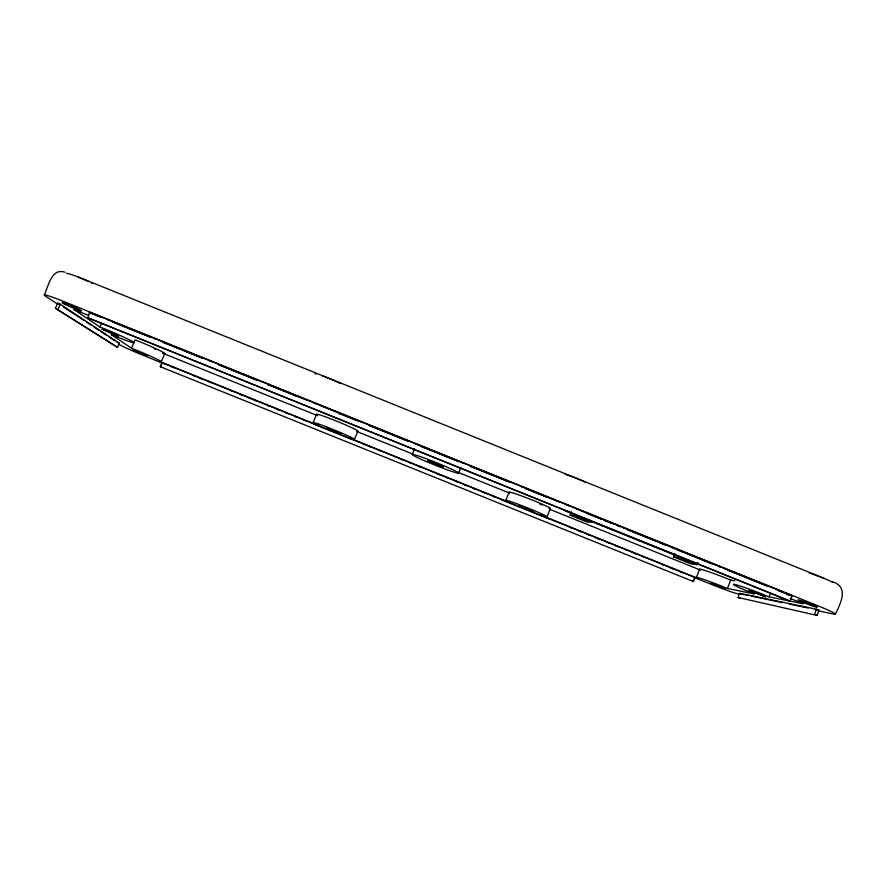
<?xml version="1.0" encoding="UTF-8"?>
<svg xmlns="http://www.w3.org/2000/svg" width="887" height="887" viewBox="0 0 887 887"><rect width="100%" height="100%" fill="white"/><g stroke="black" fill="none" stroke-linecap="round" stroke-linejoin="round"><path stroke-width="1.33" d="M816.472 609.247L814.532 614.381L817.071 615.401L819 610.267L816.472 609.247L739.658 593.27L738.051 597.483L740.124 598.326M835.41 614.07C841.319 601.885 848.981 586.518 831.773 581.562M792.135 595.676L790.095 601.042L87.702 317.723L89.975 312.379L792.135 595.676L778.365 590.332M88.5 315.295A29.936 1.752 23 0 1 73.854 309.485L99.932 327.004A26.045 1.375 22.8 0 1 133.394 341.994A26.045 1.375 22.8 0 1 111.097 334.499L131.542 348.236A23.062 1.098 22.6 0 1 154.959 358.204A23.062 1.098 22.6 0 1 159.704 361.475L159.139 361.297L318.1 425.383L317.302 425.006A22.363 1.12 22.1 0 1 319.342 424.23A22.363 1.12 22.1 0 1 346.784 435.295A22.363 1.12 22.1 0 1 351.363 438.732L350.642 438.5L508.728 502.219L508.04 501.887A22.275 1.12 21.7 0 1 514.715 502.984A22.275 1.12 21.7 0 1 541.957 513.983A22.275 1.12 21.7 0 1 541.868 515.535L541.059 515.258L697.481 578.257A22.807 1.075 21.2 0 1 703.846 579.477A22.807 1.075 21.2 0 1 727.484 588.491L754.416 593.913A25.745 1.342 21.1 0 1 734.458 584.378A25.745 1.342 21.1 0 1 769.096 596.873L770.437 593.336M727.484 588.491L730.7 580.087L734.78 580.808M674.774 553.388L673.444 556.825L690.74 563.799L696.949 564.697L697.847 562.358M695.142 577.548L693.035 581.506L695.142 577.548L161.8 362.55L160.492 366.885L161.767 363.836M696.428 577.404L699.599 569.188M570.086 515.136L573.834 515.037L591.585 522.199L587.471 522.155L570.086 515.136L571.439 511.699M547.091 516.744L550.35 508.462M505.823 500.323L509.094 492.085M458.512 473.137A24.925 1.408 21.9 0 0 425.128 458.313A24.925 1.408 21.9 0 0 422.644 459.943A24.925 1.408 21.9 0 0 458.512 473.137L460.819 467.36M412.3 454.499L414.628 448.733M354.49 439.331L357.838 431.093M313.111 422.644L316.482 414.417M161.334 361.696L164.771 353.503M131.542 348.236L135.068 339.865A23.051 1.253 22.7 0 1 158.451 349.899A23.051 1.253 22.7 0 1 163.13 353.325L162.554 353.159L317.59 415.681M99.932 327.004L101.428 323.489M117.505 347.371L119.279 343.169L60.227 304.208L57.633 303.154L55.449 308.266L117.505 347.371L55.449 308.266M44.383 294.939C48.253 286.601 51.479 267.43 65.039 272.276M58.054 309.308L60.227 304.208M567.769 510.712L565.052 510.857L571.461 513.44M673.444 556.825L679.298 557.579L696.949 564.697M769.096 596.873L803.345 603.77A29.581 1.719 20.8 0 1 790.184 598.381M741.732 594.113L748.517 595.532M751.222 596.097L782.401 602.617M789.186 604.036L808.157 608.005M814.942 609.424L819 610.267M740.656 594.478L737.962 593.913A22.807 1.075 21.2 0 1 711.751 584.533L693.789 577.293M818.69 610.932L833.492 614.059A29.581 1.719 20.8 0 0 817.315 605.533L64.574 301.824A29.936 1.752 23 0 0 45.381 296.103L58.076 304.429M738.051 597.483L817.071 615.401M296.502 396.334L297.588 396.655L268.162 384.781M809.288 573.013L810.552 573.412M544.629 496.421L545.76 496.787L525.326 488.537M322.524 375.933L323.012 376.11A17.108 1.475 22.4 0 1 340.597 383.561M78.012 276.91L824.489 578.468M100.93 317.014L89.975 312.379M107.349 319.597L109.91 320.639M112.483 321.671L150.967 337.204M153.54 338.235L156.101 339.266M162.521 341.861L202.291 357.904M208.7 360.488L211.272 361.53M217.681 364.113L256.177 379.647M267.719 384.304L307.501 400.347M313.909 402.942L316.482 403.973M319.043 405.015L357.539 420.538M360.1 421.58L362.672 422.611M369.081 425.195L408.852 441.249M415.271 443.833L417.832 444.864M420.405 445.906L458.889 461.428M461.462 462.471L464.023 463.502M470.443 466.096L510.213 482.14M520.481 486.276L523.042 487.318M525.614 488.349L560.251 502.33M566.671 504.914L569.232 505.956M575.652 508.539L615.423 524.583M621.842 527.177L624.404 528.208M626.965 529.24L665.461 544.773M668.022 545.804L670.594 546.847M677.003 549.43L716.785 565.485M723.193 568.068L725.766 569.099M728.327 570.141L766.823 585.664M100.53 317.158L89.01 312.501L90.297 313.122M112.039 321.804L150.435 337.293M163.23 342.449L179.861 349.168M182.423 350.199L201.615 357.938M218.257 364.646L256.642 380.135M357.96 421.015L338.79 413.287L340.065 413.907M369.458 425.649L407.787 441.116M420.56 446.272L458.889 461.739M470.387 466.374L508.717 481.841M589.212 514.316L601.996 519.472M604.546 520.503L610.943 523.075M617.33 525.658L619.891 526.69M626.277 529.273L656.957 541.647M659.507 542.678L665.904 545.25M672.291 547.833L674.852 548.865M677.402 549.896L711.906 563.822M718.304 566.394L720.854 567.425M727.251 570.008L766.867 585.985M778.376 590.631L792.435 596.308M789.164 600.854L87.702 317.723M590.675 521.19L673.932 554.763M356.53 431.381L413.054 454.177M458.014 472.305L509.393 493.028M549.386 509.16L699.843 569.831M117.162 342.315L119.279 343.169M165.026 364.147L144.492 355.864A23.062 1.098 22.6 0 1 119.29 344.511M171.446 366.73L174.007 367.772M193.266 375.523L195.827 376.565M199.675 378.117L202.247 379.148M208.667 381.732L211.228 382.774M230.476 390.535L233.048 391.566M239.468 394.15L242.029 395.192M248.449 397.775L251.01 398.806M253.582 399.837L256.143 400.88M267.697 405.536L270.269 406.568M276.689 409.151L279.25 410.193M285.669 412.777L288.231 413.808M294.65 416.402L297.223 417.433M303.631 420.017L306.203 421.048M313.898 424.152L352.405 439.675M362.672 443.822L365.233 444.853M367.806 445.884L371.653 447.436M378.073 450.019L380.634 451.062M399.893 458.823L402.454 459.854M408.874 462.437L411.435 463.48M417.855 466.063L420.427 467.094M437.103 473.824L439.675 474.855M446.094 477.439L448.656 478.481M455.075 481.064L457.637 482.096M464.056 484.69L466.629 485.721M473.037 488.305L475.609 489.347M482.029 491.93L485.876 493.482M492.296 496.066L494.857 497.097M501.277 499.691L550.051 519.35M569.299 527.111L571.86 528.142M578.28 530.725L580.852 531.768M587.261 534.351L589.833 535.382M596.252 537.977L600.1 539.529M606.52 542.112L609.081 543.143M615.5 545.727L618.062 546.769M624.481 549.352L627.054 550.383M633.462 552.978L636.034 554.009M642.454 556.592L645.015 557.635M661.702 564.354L664.263 565.396M670.683 567.979L673.255 569.01M679.664 571.594L682.236 572.636M160.092 366.608L693.567 581.617M91.505 282.942L92.181 283.286M587.937 513.795L588.691 514.194M57.633 303.154L59.928 304.662M63.365 306.924L83.966 320.473M86.25 321.981L90.829 324.997M94.266 327.259L98.845 330.263M101.129 331.771L106.861 335.541M109.145 337.049L114.866 340.808M787.035 594.567A29.581 1.719 20.8 0 1 789.984 595.487M317.125 414.939A22.352 1.275 22.2 0 1 336.251 420.981A22.352 1.275 22.2 0 1 357.55 431.248M509.792 492.884A22.264 1.275 21.6 0 1 530.293 499.237A22.264 1.275 21.6 0 1 549.186 508.528M700.63 570.086A22.796 1.231 21.1 0 1 707.05 571.139A22.796 1.231 21.1 0 1 730.7 580.087M811.561 573.745A17.718 1.386 20.5 0 1 832.749 582.371M539.507 503.772A13.36 0.765 21.6 0 1 540.804 504.415M541.658 504.903A13.36 0.765 21.6 0 1 542.046 505.224M565.363 474.357A17.041 1.464 21.4 0 1 567.137 474.933M568.068 475.255A17.041 1.464 21.4 0 1 585.686 482.373M314.896 373.715A17.108 1.475 22.4 0 1 316.193 373.959M154.161 348.635A13.826 0.754 22.7 0 1 155.347 349.267M66.636 273.728A17.928 1.419 23.4 0 1 88.556 281.545M576.772 517.043L584.721 520.17L576.772 517.043M326.715 428.022L341.051 433.909L326.715 428.022M681.127 559.12L689.132 562.291L681.127 559.12M427.678 460.564L433.011 463.358L443.5 467.083L427.678 460.564M102.094 329.132L118.57 336.184L102.094 329.132M710.398 582.803L725.001 588.58L710.398 582.803M749.149 590.332L765.559 596.818L749.149 590.332M133.006 349.833L147.552 356.02L133.006 349.833M519.638 505.79L533.564 511.522L519.638 505.79M65.117 304.407A10.478 0.61 23 0 0 81.271 310.927A10.478 0.61 23 0 0 69.485 305.139A10.478 0.61 23 0 0 65.117 304.407M801.937 601.974A10.356 0.599 20.8 0 0 817.204 607.307A10.356 0.599 20.8 0 0 803.578 601.497A10.356 0.599 20.8 0 0 801.937 601.974"/></g></svg>
